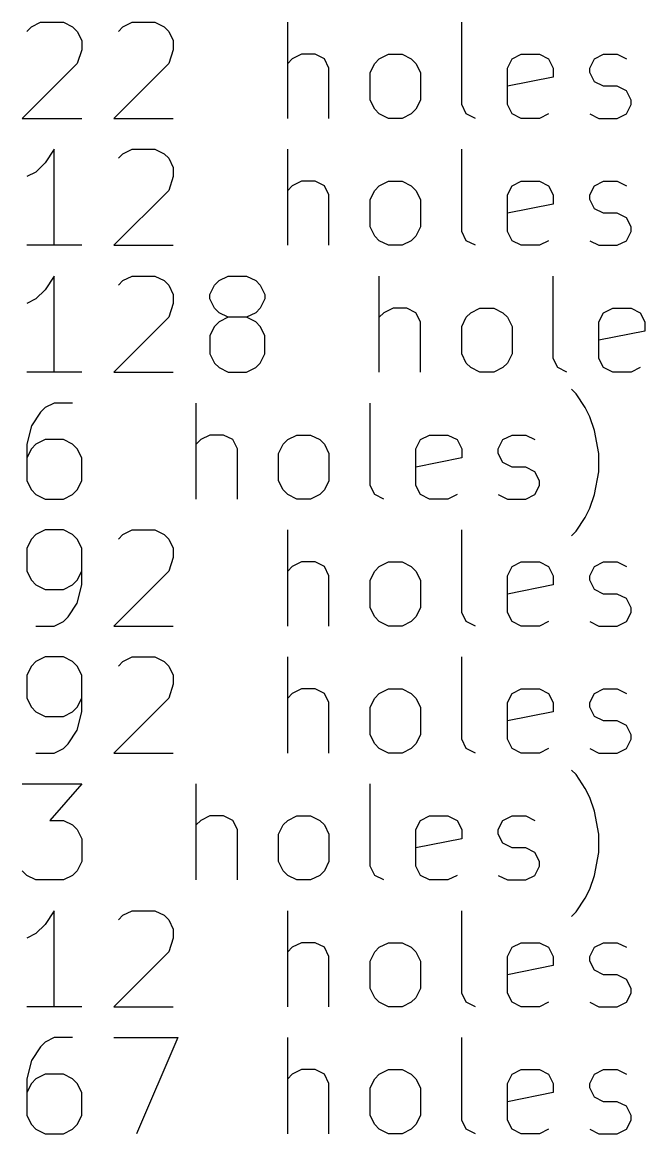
# Model space of a CAD drawing. Extents: x 124 to 225, y -187 to -59.
# Drawn here: x 161.32 to 174.27, y -186.17 to -163.05 of the extents above; entities that cross this region are included whole.
import ezdxf

# ---------------------------------------------------------------- set-up
doc = ezdxf.new("R2010")
doc.units = 0
doc.layers.add('BLACK', color=7, linetype='CONTINUOUS')

msp = doc.modelspace()

# ---------------------------------------------------------------- linework, layer by layer
at = {"layer": 'BLACK', "linetype": 'CONTINUOUS'}
for p, q in [((161.412295, -163.237814), (161.507533, -163.142576)), ((161.507533, -163.142576), (161.698009, -163.047338)), ((161.698009, -163.047338), (162.1742, -163.047338)), ((162.1742, -163.047338), (162.364676, -163.142576)), ((162.364676, -163.142576), (162.459914, -163.237814)), ((163.317057, -163.237814), (163.412295, -163.142576)), ((163.412295, -163.142576), (163.602771, -163.047338)), ((163.602771, -163.047338), (164.078962, -163.047338)), ((164.078962, -163.047338), (164.269438, -163.142576)), ((164.269438, -163.142576), (164.364676, -163.237814)), ((166.840867, -165.047338), (166.840867, -163.047338)), ((170.459915, -164.761623), (170.459915, -163.047338)), ((162.459914, -163.237814), (162.555152, -163.42829)), ((162.555152, -163.42829), (162.555152, -163.618766)), ((164.364676, -163.237814), (164.459914, -163.42829)), ((164.459914, -163.42829), (164.459914, -163.618766)), ((162.555152, -163.618766), (162.459914, -163.90448)), ((164.459914, -163.618766), (164.364676, -163.90448)), ((162.459914, -163.90448), (161.317057, -165.047338)), ((164.364676, -163.90448), (163.221819, -165.047338)), ((166.936105, -163.809242), (166.840867, -163.90448)), ((167.126581, -163.714004), (166.936105, -163.809242)), ((167.412296, -163.714004), (167.126581, -163.714004)), ((167.602772, -163.809242), (167.412296, -163.714004)), ((167.69801, -163.999719), (167.602772, -163.809242)), ((168.555153, -164.094957), (168.650391, -163.90448)), ((168.650391, -163.90448), (168.745629, -163.809242)), ((168.745629, -163.809242), (168.936105, -163.714004)), ((168.936105, -163.714004), (169.22182, -163.714004)), ((169.22182, -163.714004), (169.412296, -163.809242)), ((169.412296, -163.809242), (169.507534, -163.90448)), ((169.507534, -163.90448), (169.602772, -164.094957)), ((171.412296, -163.999719), (171.507534, -163.809242)), ((171.507534, -163.809242), (171.69801, -163.714004)), ((171.69801, -163.714004), (172.078963, -163.714004)), ((172.078963, -163.714004), (172.269439, -163.809242)), ((172.269439, -163.809242), (172.364677, -163.999719)), ((173.126582, -163.999719), (173.22182, -163.809242)), ((173.22182, -163.809242), (173.412296, -163.714004)), ((173.412296, -163.714004), (173.69801, -163.714004)), ((173.69801, -163.714004), (173.888487, -163.809242)), ((167.69801, -165.047338), (167.69801, -163.999719)), ((168.555153, -164.666385), (168.555153, -164.094957)), ((169.602772, -164.094957), (169.602772, -164.666385)), ((171.412296, -164.761623), (171.412296, -163.999719)), ((172.364677, -163.999719), (172.364677, -164.190195)), ((173.126582, -164.094957), (173.126582, -163.999719)), ((173.22182, -164.285433), (173.126582, -164.094957)), ((172.364677, -164.190195), (171.412296, -164.380671)), ((173.412296, -164.380671), (173.22182, -164.285433)), ((173.69801, -164.380671), (173.412296, -164.380671)), ((173.888487, -164.475909), (173.69801, -164.380671)), ((173.983725, -164.666385), (173.888487, -164.475909)), ((168.650391, -164.856861), (168.555153, -164.666385)), ((169.602772, -164.666385), (169.507534, -164.856861)), ((170.555153, -164.9521), (170.459915, -164.761623)), ((171.507534, -164.9521), (171.412296, -164.761623)), ((173.888487, -164.9521), (173.983725, -164.761623)), ((173.983725, -164.761623), (173.983725, -164.666385)), ((161.317057, -165.047338), (162.555152, -165.047338)), ((163.221819, -165.047338), (164.459914, -165.047338)), ((168.745629, -164.9521), (168.650391, -164.856861)), ((168.936105, -165.047338), (168.745629, -164.9521)), ((169.22182, -165.047338), (168.936105, -165.047338)), ((169.412296, -164.9521), (169.22182, -165.047338)), ((169.507534, -164.856861), (169.412296, -164.9521)), ((170.745629, -165.047338), (170.555153, -164.9521)), ((171.69801, -165.047338), (171.507534, -164.9521)), ((172.078963, -165.047338), (171.69801, -165.047338)), ((172.269439, -164.9521), (172.078963, -165.047338)), ((173.126582, -164.9521), (173.317058, -165.047338)), ((173.317058, -165.047338), (173.69801, -165.047338)), ((173.69801, -165.047338), (173.888487, -164.9521)), ((161.983723, -165.687338), (161.793247, -165.973052)), ((161.983723, -167.687338), (161.983723, -165.687338)), ((163.412295, -165.782576), (163.602771, -165.687338)), ((163.602771, -165.687338), (164.078962, -165.687338)), ((164.078962, -165.687338), (164.269438, -165.782576)), ((166.840867, -167.687338), (166.840867, -165.687338)), ((170.459915, -167.401623), (170.459915, -165.687338)), ((161.793247, -165.973052), (161.602771, -166.163528)), ((163.317057, -165.877814), (163.412295, -165.782576)), ((164.269438, -165.782576), (164.364676, -165.877814)), ((164.364676, -165.877814), (164.459914, -166.06829)), ((161.602771, -166.163528), (161.412295, -166.258766)), ((164.459914, -166.06829), (164.459914, -166.258766)), ((164.459914, -166.258766), (164.364676, -166.54448)), ((166.936105, -166.449242), (166.840867, -166.54448)), ((167.126581, -166.354004), (166.936105, -166.449242)), ((167.412296, -166.354004), (167.126581, -166.354004)), ((167.602772, -166.449242), (167.412296, -166.354004)), ((167.69801, -166.639719), (167.602772, -166.449242)), ((168.650391, -166.54448), (168.745629, -166.449242)), ((168.745629, -166.449242), (168.936105, -166.354004)), ((168.936105, -166.354004), (169.22182, -166.354004)), ((169.22182, -166.354004), (169.412296, -166.449242)), ((169.412296, -166.449242), (169.507534, -166.54448)), ((171.412296, -166.639719), (171.507534, -166.449242)), ((171.507534, -166.449242), (171.69801, -166.354004)), ((171.69801, -166.354004), (172.078963, -166.354004)), ((172.078963, -166.354004), (172.269439, -166.449242)), ((172.269439, -166.449242), (172.364677, -166.639719)), ((173.126582, -166.639719), (173.22182, -166.449242)), ((173.22182, -166.449242), (173.412296, -166.354004)), ((173.412296, -166.354004), (173.69801, -166.354004)), ((173.69801, -166.354004), (173.888487, -166.449242)), ((164.364676, -166.54448), (163.221819, -167.687338)), ((167.69801, -167.687338), (167.69801, -166.639719)), ((168.555153, -166.734957), (168.650391, -166.54448)), ((169.507534, -166.54448), (169.602772, -166.734957)), ((171.412296, -167.401623), (171.412296, -166.639719)), ((172.364677, -166.639719), (172.364677, -166.830195)), ((173.126582, -166.734957), (173.126582, -166.639719)), ((168.555153, -167.306385), (168.555153, -166.734957)), ((169.602772, -166.734957), (169.602772, -167.306385)), ((172.364677, -166.830195), (171.412296, -167.020671)), ((173.22182, -166.925433), (173.126582, -166.734957)), ((173.412296, -167.020671), (173.22182, -166.925433)), ((173.69801, -167.020671), (173.412296, -167.020671)), ((173.888487, -167.115909), (173.69801, -167.020671)), ((173.983725, -167.306385), (173.888487, -167.115909)), ((168.650391, -167.496861), (168.555153, -167.306385)), ((169.602772, -167.306385), (169.507534, -167.496861)), ((173.983725, -167.401623), (173.983725, -167.306385)), ((168.745629, -167.5921), (168.650391, -167.496861)), ((168.936105, -167.687338), (168.745629, -167.5921)), ((169.412296, -167.5921), (169.22182, -167.687338)), ((169.507534, -167.496861), (169.412296, -167.5921)), ((170.555153, -167.5921), (170.459915, -167.401623)), ((170.745629, -167.687338), (170.555153, -167.5921)), ((171.507534, -167.5921), (171.412296, -167.401623)), ((171.69801, -167.687338), (171.507534, -167.5921)), ((172.269439, -167.5921), (172.078963, -167.687338)), ((173.126582, -167.5921), (173.317058, -167.687338)), ((173.69801, -167.687338), (173.888487, -167.5921)), ((173.888487, -167.5921), (173.983725, -167.401623)), ((162.555152, -167.687338), (161.412295, -167.687338)), ((163.221819, -167.687338), (164.459914, -167.687338)), ((169.22182, -167.687338), (168.936105, -167.687338)), ((172.078963, -167.687338), (171.69801, -167.687338)), ((173.317058, -167.687338), (173.69801, -167.687338)), ((161.983723, -168.327338), (161.793247, -168.613052)), ((161.983723, -170.327338), (161.983723, -168.327338)), ((163.317057, -168.517814), (163.412295, -168.422576)), ((163.412295, -168.422576), (163.602771, -168.327338)), ((163.602771, -168.327338), (164.078962, -168.327338)), ((164.078962, -168.327338), (164.269438, -168.422576)), ((164.269438, -168.422576), (164.364676, -168.517814)), ((164.364676, -168.517814), (164.459914, -168.70829)), ((165.221819, -168.70829), (165.317057, -168.517814)), ((165.317057, -168.517814), (165.412295, -168.422576)), ((165.412295, -168.422576), (165.602771, -168.327338)), ((165.602771, -168.327338), (165.983724, -168.327338)), ((165.983724, -168.327338), (166.1742, -168.422576)), ((166.1742, -168.422576), (166.269438, -168.517814)), ((166.269438, -168.517814), (166.364676, -168.70829)), ((168.745629, -170.327338), (168.745629, -168.327338)), ((172.364677, -170.041623), (172.364677, -168.327338)), ((161.793247, -168.613052), (161.602771, -168.803528)), ((164.459914, -168.70829), (164.459914, -168.898766)), ((165.221819, -168.803528), (165.221819, -168.70829)), ((166.364676, -168.70829), (166.364676, -168.803528)), ((161.602771, -168.803528), (161.412295, -168.898766)), ((164.459914, -168.898766), (164.364676, -169.18448)), ((165.317057, -168.994004), (165.221819, -168.803528)), ((165.412295, -169.089242), (165.317057, -168.994004)), ((166.269438, -168.994004), (166.1742, -169.089242)), ((166.364676, -168.803528), (166.269438, -168.994004)), ((169.031343, -168.994004), (168.840867, -169.089242)), ((169.317058, -168.994004), (169.031343, -168.994004)), ((169.507534, -169.089242), (169.317058, -168.994004)), ((170.650391, -169.089242), (170.840867, -168.994004)), ((170.840867, -168.994004), (171.126582, -168.994004)), ((171.126582, -168.994004), (171.317058, -169.089242)), ((173.412296, -169.089242), (173.602772, -168.994004)), ((173.602772, -168.994004), (173.983725, -168.994004)), ((173.983725, -168.994004), (174.174201, -169.089242)), ((164.364676, -169.18448), (163.221819, -170.327338)), ((165.602771, -169.18448), (165.412295, -169.089242)), ((165.602771, -169.18448), (165.412295, -169.279719)), ((165.983724, -169.18448), (165.602771, -169.18448)), ((166.1742, -169.089242), (165.983724, -169.18448)), ((166.1742, -169.279719), (165.983724, -169.18448)), ((168.840867, -169.089242), (168.745629, -169.18448)), ((169.602772, -169.279719), (169.507534, -169.089242)), ((170.459915, -169.374957), (170.555153, -169.18448)), ((170.555153, -169.18448), (170.650391, -169.089242)), ((171.317058, -169.089242), (171.412296, -169.18448)), ((171.412296, -169.18448), (171.507534, -169.374957)), ((173.317058, -169.279719), (173.412296, -169.089242)), ((174.174201, -169.089242), (174.269439, -169.279719)), ((165.317057, -169.374957), (165.221819, -169.565433)), ((165.412295, -169.279719), (165.317057, -169.374957)), ((166.269438, -169.374957), (166.1742, -169.279719)), ((166.364676, -169.565433), (166.269438, -169.374957)), ((169.602772, -170.327338), (169.602772, -169.279719)), ((170.459915, -169.946385), (170.459915, -169.374957)), ((171.507534, -169.374957), (171.507534, -169.946385)), ((173.317058, -170.041623), (173.317058, -169.279719)), ((174.269439, -169.279719), (174.269439, -169.470195)), ((165.221819, -169.565433), (165.221819, -169.946385)), ((166.364676, -169.946385), (166.364676, -169.565433)), ((174.269439, -169.470195), (173.317058, -169.660671)), ((165.221819, -169.946385), (165.317057, -170.136861)), ((165.317057, -170.136861), (165.412295, -170.2321)), ((166.1742, -170.2321), (166.269438, -170.136861)), ((166.269438, -170.136861), (166.364676, -169.946385)), ((170.555153, -170.136861), (170.459915, -169.946385)), ((170.650391, -170.2321), (170.555153, -170.136861)), ((171.412296, -170.136861), (171.317058, -170.2321)), ((171.507534, -169.946385), (171.412296, -170.136861)), ((172.459915, -170.2321), (172.364677, -170.041623)), ((173.412296, -170.2321), (173.317058, -170.041623)), ((162.555152, -170.327338), (161.412295, -170.327338)), ((163.221819, -170.327338), (164.459914, -170.327338)), ((165.412295, -170.2321), (165.602771, -170.327338)), ((165.602771, -170.327338), (165.983724, -170.327338)), ((165.983724, -170.327338), (166.1742, -170.2321)), ((170.840867, -170.327338), (170.650391, -170.2321)), ((171.126582, -170.327338), (170.840867, -170.327338)), ((171.317058, -170.2321), (171.126582, -170.327338)), ((172.650391, -170.327338), (172.459915, -170.2321)), ((173.602772, -170.327338), (173.412296, -170.2321)), ((173.983725, -170.327338), (173.602772, -170.327338)), ((174.174201, -170.2321), (173.983725, -170.327338)), ((172.840868, -170.776861), (172.74563, -170.681623)), ((173.031344, -171.062576), (172.840868, -170.776861)), ((161.793247, -171.062576), (161.698009, -171.157814)), ((161.983723, -170.967338), (161.793247, -171.062576)), ((162.364676, -170.967338), (161.983723, -170.967338)), ((164.936105, -172.967338), (164.936105, -170.967338)), ((168.555153, -172.681623), (168.555153, -170.967338)), ((173.126582, -171.253052), (173.031344, -171.062576)), ((161.698009, -171.157814), (161.507533, -171.443528)), ((173.22182, -171.538766), (173.126582, -171.253052)), ((161.507533, -171.443528), (161.412295, -171.82448)), ((173.317058, -172.014957), (173.22182, -171.538766)), ((161.793247, -171.729242), (161.602771, -171.82448)), ((162.1742, -171.729242), (161.793247, -171.729242)), ((162.364676, -171.82448), (162.1742, -171.729242)), ((165.031343, -171.729242), (164.936105, -171.82448)), ((165.221819, -171.634004), (165.031343, -171.729242)), ((165.507534, -171.634004), (165.221819, -171.634004)), ((165.69801, -171.729242), (165.507534, -171.634004)), ((165.793248, -171.919719), (165.69801, -171.729242)), ((166.745629, -171.82448), (166.840867, -171.729242)), ((166.840867, -171.729242), (167.031343, -171.634004)), ((167.031343, -171.634004), (167.317058, -171.634004)), ((167.317058, -171.634004), (167.507534, -171.729242)), ((167.507534, -171.729242), (167.602772, -171.82448)), ((169.507534, -171.919719), (169.602772, -171.729242)), ((169.602772, -171.729242), (169.793248, -171.634004)), ((169.793248, -171.634004), (170.174201, -171.634004)), ((170.174201, -171.634004), (170.364677, -171.729242)), ((170.364677, -171.729242), (170.459915, -171.919719)), ((171.22182, -171.919719), (171.317058, -171.729242)), ((171.317058, -171.729242), (171.507534, -171.634004)), ((171.507534, -171.634004), (171.793248, -171.634004)), ((171.793248, -171.634004), (171.983725, -171.729242)), ((161.412295, -171.82448), (161.412295, -172.586385)), ((161.507533, -171.919719), (161.412295, -172.110195)), ((161.602771, -171.82448), (161.507533, -171.919719)), ((162.459914, -171.919719), (162.364676, -171.82448)), ((162.555152, -172.110195), (162.459914, -171.919719)), ((165.793248, -172.967338), (165.793248, -171.919719)), ((166.650391, -172.014957), (166.745629, -171.82448)), ((167.602772, -171.82448), (167.69801, -172.014957)), ((169.507534, -172.681623), (169.507534, -171.919719)), ((170.459915, -171.919719), (170.459915, -172.110195)), ((171.22182, -172.014957), (171.22182, -171.919719)), ((162.555152, -172.586385), (162.555152, -172.110195)), ((166.650391, -172.586385), (166.650391, -172.014957)), ((167.69801, -172.014957), (167.69801, -172.586385)), ((170.459915, -172.110195), (169.507534, -172.300671)), ((171.317058, -172.205433), (171.22182, -172.014957)), ((171.507534, -172.300671), (171.317058, -172.205433)), ((173.317058, -172.395909), (173.317058, -172.014957)), ((171.793248, -172.300671), (171.507534, -172.300671)), ((171.983725, -172.395909), (171.793248, -172.300671)), ((172.078963, -172.586385), (171.983725, -172.395909)), ((173.22182, -172.8721), (173.317058, -172.395909)), ((161.412295, -172.586385), (161.507533, -172.776861)), ((162.459914, -172.776861), (162.555152, -172.586385)), ((166.745629, -172.776861), (166.650391, -172.586385)), ((167.69801, -172.586385), (167.602772, -172.776861)), ((168.650391, -172.8721), (168.555153, -172.681623)), ((169.602772, -172.8721), (169.507534, -172.681623)), ((171.983725, -172.8721), (172.078963, -172.681623)), ((172.078963, -172.681623), (172.078963, -172.586385)), ((161.507533, -172.776861), (161.602771, -172.8721)), ((161.602771, -172.8721), (161.793247, -172.967338)), ((162.1742, -172.967338), (162.364676, -172.8721)), ((162.364676, -172.8721), (162.459914, -172.776861)), ((166.840867, -172.8721), (166.745629, -172.776861)), ((167.031343, -172.967338), (166.840867, -172.8721)), ((167.507534, -172.8721), (167.317058, -172.967338)), ((167.602772, -172.776861), (167.507534, -172.8721)), ((168.840867, -172.967338), (168.650391, -172.8721)), ((169.793248, -172.967338), (169.602772, -172.8721)), ((170.364677, -172.8721), (170.174201, -172.967338)), ((171.22182, -172.8721), (171.412296, -172.967338)), ((171.793248, -172.967338), (171.983725, -172.8721)), ((173.126582, -173.157814), (173.22182, -172.8721)), ((161.793247, -172.967338), (162.1742, -172.967338)), ((167.317058, -172.967338), (167.031343, -172.967338)), ((170.174201, -172.967338), (169.793248, -172.967338)), ((171.412296, -172.967338), (171.793248, -172.967338)), ((173.031344, -173.34829), (173.126582, -173.157814)), ((172.840868, -173.634004), (173.031344, -173.34829)), ((161.793247, -173.607338), (161.602771, -173.702576)), ((162.1742, -173.607338), (161.793247, -173.607338)), ((162.364676, -173.702576), (162.1742, -173.607338)), ((163.412295, -173.702576), (163.602771, -173.607338)), ((163.602771, -173.607338), (164.078962, -173.607338)), ((164.078962, -173.607338), (164.269438, -173.702576)), ((166.840867, -175.607338), (166.840867, -173.607338)), ((170.459915, -175.321623), (170.459915, -173.607338)), ((161.507533, -173.797814), (161.412295, -173.98829)), ((161.602771, -173.702576), (161.507533, -173.797814)), ((162.459914, -173.797814), (162.364676, -173.702576)), ((162.555152, -173.98829), (162.459914, -173.797814)), ((163.317057, -173.797814), (163.412295, -173.702576)), ((164.269438, -173.702576), (164.364676, -173.797814)), ((164.364676, -173.797814), (164.459914, -173.98829)), ((172.74563, -173.729242), (172.840868, -173.634004)), ((161.412295, -173.98829), (161.412295, -174.46448)), ((162.555152, -174.750195), (162.555152, -173.98829)), ((164.459914, -173.98829), (164.459914, -174.178766)), ((164.459914, -174.178766), (164.364676, -174.46448)), ((167.126581, -174.274004), (166.936105, -174.369242)), ((167.412296, -174.274004), (167.126581, -174.274004)), ((167.602772, -174.369242), (167.412296, -174.274004)), ((168.745629, -174.369242), (168.936105, -174.274004)), ((168.936105, -174.274004), (169.22182, -174.274004)), ((169.22182, -174.274004), (169.412296, -174.369242)), ((171.507534, -174.369242), (171.69801, -174.274004)), ((171.69801, -174.274004), (172.078963, -174.274004)), ((172.078963, -174.274004), (172.269439, -174.369242)), ((173.22182, -174.369242), (173.412296, -174.274004)), ((173.412296, -174.274004), (173.69801, -174.274004)), ((173.69801, -174.274004), (173.888487, -174.369242)), ((161.412295, -174.46448), (161.507533, -174.654957)), ((162.459914, -174.654957), (162.555152, -174.46448)), ((164.364676, -174.46448), (163.221819, -175.607338)), ((166.936105, -174.369242), (166.840867, -174.46448)), ((167.69801, -174.559719), (167.602772, -174.369242)), ((168.555153, -174.654957), (168.650391, -174.46448)), ((168.650391, -174.46448), (168.745629, -174.369242)), ((169.412296, -174.369242), (169.507534, -174.46448)), ((169.507534, -174.46448), (169.602772, -174.654957)), ((171.412296, -174.559719), (171.507534, -174.369242)), ((172.269439, -174.369242), (172.364677, -174.559719)), ((173.126582, -174.559719), (173.22182, -174.369242)), ((161.507533, -174.654957), (161.602771, -174.750195)), ((161.602771, -174.750195), (161.793247, -174.845433)), ((162.1742, -174.845433), (162.364676, -174.750195)), ((162.364676, -174.750195), (162.459914, -174.654957)), ((162.459914, -175.131147), (162.555152, -174.750195)), ((167.69801, -175.607338), (167.69801, -174.559719)), ((168.555153, -175.226385), (168.555153, -174.654957)), ((169.602772, -174.654957), (169.602772, -175.226385)), ((171.412296, -175.321623), (171.412296, -174.559719)), ((172.364677, -174.750195), (171.412296, -174.940671)), ((172.364677, -174.559719), (172.364677, -174.750195)), ((173.126582, -174.654957), (173.126582, -174.559719)), ((173.22182, -174.845433), (173.126582, -174.654957)), ((161.793247, -174.845433), (162.1742, -174.845433)), ((173.412296, -174.940671), (173.22182, -174.845433)), ((173.69801, -174.940671), (173.412296, -174.940671)), ((173.888487, -175.035909), (173.69801, -174.940671)), ((162.269438, -175.416861), (162.459914, -175.131147)), ((168.650391, -175.416861), (168.555153, -175.226385)), ((169.602772, -175.226385), (169.507534, -175.416861)), ((173.983725, -175.226385), (173.888487, -175.035909)), ((173.983725, -175.321623), (173.983725, -175.226385)), ((162.1742, -175.5121), (162.269438, -175.416861)), ((168.745629, -175.5121), (168.650391, -175.416861)), ((169.507534, -175.416861), (169.412296, -175.5121)), ((170.555153, -175.5121), (170.459915, -175.321623)), ((171.507534, -175.5121), (171.412296, -175.321623)), ((173.888487, -175.5121), (173.983725, -175.321623)), ((161.602771, -175.607338), (161.983723, -175.607338)), ((161.983723, -175.607338), (162.1742, -175.5121)), ((163.221819, -175.607338), (164.459914, -175.607338)), ((168.936105, -175.607338), (168.745629, -175.5121)), ((169.22182, -175.607338), (168.936105, -175.607338)), ((169.412296, -175.5121), (169.22182, -175.607338)), ((170.745629, -175.607338), (170.555153, -175.5121)), ((171.69801, -175.607338), (171.507534, -175.5121)), ((172.078963, -175.607338), (171.69801, -175.607338)), ((172.269439, -175.5121), (172.078963, -175.607338)), ((173.126582, -175.5121), (173.317058, -175.607338)), ((173.317058, -175.607338), (173.69801, -175.607338)), ((173.69801, -175.607338), (173.888487, -175.5121)), ((161.602771, -176.342576), (161.507533, -176.437814)), ((161.793247, -176.247338), (161.602771, -176.342576)), ((162.1742, -176.247338), (161.793247, -176.247338)), ((162.364676, -176.342576), (162.1742, -176.247338)), ((162.459914, -176.437814), (162.364676, -176.342576)), ((163.317057, -176.437814), (163.412295, -176.342576)), ((163.412295, -176.342576), (163.602771, -176.247338)), ((163.602771, -176.247338), (164.078962, -176.247338)), ((164.078962, -176.247338), (164.269438, -176.342576)), ((164.269438, -176.342576), (164.364676, -176.437814)), ((166.840867, -178.247338), (166.840867, -176.247338)), ((170.459915, -177.961623), (170.459915, -176.247338)), ((161.507533, -176.437814), (161.412295, -176.62829)), ((161.412295, -176.62829), (161.412295, -177.10448)), ((162.555152, -176.62829), (162.459914, -176.437814)), ((162.555152, -177.390195), (162.555152, -176.62829)), ((164.364676, -176.437814), (164.459914, -176.62829)), ((164.459914, -176.62829), (164.459914, -176.818766)), ((164.459914, -176.818766), (164.364676, -177.10448)), ((166.936105, -177.009242), (166.840867, -177.10448)), ((167.126581, -176.914004), (166.936105, -177.009242)), ((167.412296, -176.914004), (167.126581, -176.914004)), ((167.602772, -177.009242), (167.412296, -176.914004)), ((167.69801, -177.199719), (167.602772, -177.009242)), ((168.650391, -177.10448), (168.745629, -177.009242)), ((168.745629, -177.009242), (168.936105, -176.914004)), ((168.936105, -176.914004), (169.22182, -176.914004)), ((169.22182, -176.914004), (169.412296, -177.009242)), ((169.412296, -177.009242), (169.507534, -177.10448)), ((171.412296, -177.199719), (171.507534, -177.009242)), ((171.507534, -177.009242), (171.69801, -176.914004)), ((171.69801, -176.914004), (172.078963, -176.914004)), ((172.078963, -176.914004), (172.269439, -177.009242)), ((172.269439, -177.009242), (172.364677, -177.199719)), ((173.126582, -177.199719), (173.22182, -177.009242)), ((173.22182, -177.009242), (173.412296, -176.914004)), ((173.412296, -176.914004), (173.69801, -176.914004)), ((173.69801, -176.914004), (173.888487, -177.009242)), ((161.412295, -177.10448), (161.507533, -177.294957)), ((161.507533, -177.294957), (161.602771, -177.390195)), ((162.364676, -177.390195), (162.459914, -177.294957)), ((162.459914, -177.294957), (162.555152, -177.10448)), ((164.364676, -177.10448), (163.221819, -178.247338)), ((167.69801, -178.247338), (167.69801, -177.199719)), ((168.555153, -177.294957), (168.650391, -177.10448)), ((168.555153, -177.866385), (168.555153, -177.294957)), ((169.507534, -177.10448), (169.602772, -177.294957)), ((169.602772, -177.294957), (169.602772, -177.866385)), ((171.412296, -177.961623), (171.412296, -177.199719)), ((172.364677, -177.199719), (172.364677, -177.390195)), ((173.126582, -177.294957), (173.126582, -177.199719)), ((173.22182, -177.485433), (173.126582, -177.294957)), ((161.602771, -177.390195), (161.793247, -177.485433)), ((161.793247, -177.485433), (162.1742, -177.485433)), ((162.1742, -177.485433), (162.364676, -177.390195)), ((162.459914, -177.771147), (162.555152, -177.390195)), ((172.364677, -177.390195), (171.412296, -177.580671)), ((173.412296, -177.580671), (173.22182, -177.485433)), ((162.269438, -178.056861), (162.459914, -177.771147)), ((173.69801, -177.580671), (173.412296, -177.580671)), ((173.888487, -177.675909), (173.69801, -177.580671)), ((173.983725, -177.866385), (173.888487, -177.675909)), ((168.650391, -178.056861), (168.555153, -177.866385)), ((169.602772, -177.866385), (169.507534, -178.056861)), ((170.555153, -178.1521), (170.459915, -177.961623)), ((171.507534, -178.1521), (171.412296, -177.961623)), ((173.888487, -178.1521), (173.983725, -177.961623)), ((173.983725, -177.961623), (173.983725, -177.866385)), ((161.602771, -178.247338), (161.983723, -178.247338)), ((161.983723, -178.247338), (162.1742, -178.1521)), ((162.1742, -178.1521), (162.269438, -178.056861)), ((163.221819, -178.247338), (164.459914, -178.247338)), ((168.745629, -178.1521), (168.650391, -178.056861)), ((168.936105, -178.247338), (168.745629, -178.1521)), ((169.22182, -178.247338), (168.936105, -178.247338)), ((169.412296, -178.1521), (169.22182, -178.247338)), ((169.507534, -178.056861), (169.412296, -178.1521)), ((170.745629, -178.247338), (170.555153, -178.1521)), ((171.69801, -178.247338), (171.507534, -178.1521)), ((172.078963, -178.247338), (171.69801, -178.247338)), ((172.269439, -178.1521), (172.078963, -178.247338)), ((173.126582, -178.1521), (173.317058, -178.247338)), ((173.317058, -178.247338), (173.69801, -178.247338)), ((173.69801, -178.247338), (173.888487, -178.1521)), ((172.840868, -178.696861), (172.74563, -178.601623)), ((173.031344, -178.982576), (172.840868, -178.696861)), ((161.317057, -178.887338), (162.555152, -178.887338)), ((162.555152, -178.887338), (161.888485, -179.649242)), ((164.936105, -180.887338), (164.936105, -178.887338)), ((168.555153, -180.601623), (168.555153, -178.887338)), ((173.126582, -179.173052), (173.031344, -178.982576)), ((173.22182, -179.458766), (173.126582, -179.173052)), ((165.221819, -179.554004), (165.031343, -179.649242)), ((165.507534, -179.554004), (165.221819, -179.554004)), ((165.69801, -179.649242), (165.507534, -179.554004)), ((166.840867, -179.649242), (167.031343, -179.554004)), ((167.031343, -179.554004), (167.317058, -179.554004)), ((167.317058, -179.554004), (167.507534, -179.649242)), ((169.602772, -179.649242), (169.793248, -179.554004)), ((169.793248, -179.554004), (170.174201, -179.554004)), ((170.174201, -179.554004), (170.364677, -179.649242)), ((171.317058, -179.649242), (171.507534, -179.554004)), ((171.507534, -179.554004), (171.793248, -179.554004)), ((171.793248, -179.554004), (171.983725, -179.649242)), ((173.317058, -179.934957), (173.22182, -179.458766)), ((161.888485, -179.649242), (162.1742, -179.649242)), ((162.1742, -179.649242), (162.364676, -179.74448)), ((162.364676, -179.74448), (162.459914, -179.839719)), ((162.459914, -179.839719), (162.555152, -180.030195)), ((165.031343, -179.649242), (164.936105, -179.74448)), ((165.793248, -179.839719), (165.69801, -179.649242)), ((165.793248, -180.887338), (165.793248, -179.839719)), ((166.650391, -179.934957), (166.745629, -179.74448)), ((166.745629, -179.74448), (166.840867, -179.649242)), ((167.507534, -179.649242), (167.602772, -179.74448)), ((167.602772, -179.74448), (167.69801, -179.934957)), ((169.507534, -179.839719), (169.602772, -179.649242)), ((169.507534, -180.601623), (169.507534, -179.839719)), ((170.364677, -179.649242), (170.459915, -179.839719)), ((170.459915, -179.839719), (170.459915, -180.030195)), ((171.22182, -179.839719), (171.317058, -179.649242)), ((171.22182, -179.934957), (171.22182, -179.839719)), ((162.555152, -180.030195), (162.555152, -180.506385)), ((166.650391, -180.506385), (166.650391, -179.934957)), ((167.69801, -179.934957), (167.69801, -180.506385)), ((170.459915, -180.030195), (169.507534, -180.220671)), ((171.317058, -180.125433), (171.22182, -179.934957)), ((173.317058, -180.315909), (173.317058, -179.934957)), ((171.507534, -180.220671), (171.317058, -180.125433)), ((171.793248, -180.220671), (171.507534, -180.220671)), ((171.983725, -180.315909), (171.793248, -180.220671)), ((172.078963, -180.506385), (171.983725, -180.315909)), ((173.22182, -180.7921), (173.317058, -180.315909)), ((162.555152, -180.506385), (162.459914, -180.696861)), ((166.745629, -180.696861), (166.650391, -180.506385)), ((167.69801, -180.506385), (167.602772, -180.696861)), ((172.078963, -180.601623), (172.078963, -180.506385)), ((161.412295, -180.7921), (161.317057, -180.696861)), ((161.602771, -180.887338), (161.412295, -180.7921)), ((162.364676, -180.7921), (162.1742, -180.887338)), ((162.459914, -180.696861), (162.364676, -180.7921)), ((166.840867, -180.7921), (166.745629, -180.696861)), ((167.031343, -180.887338), (166.840867, -180.7921)), ((167.507534, -180.7921), (167.317058, -180.887338)), ((167.602772, -180.696861), (167.507534, -180.7921)), ((168.650391, -180.7921), (168.555153, -180.601623)), ((168.840867, -180.887338), (168.650391, -180.7921)), ((169.602772, -180.7921), (169.507534, -180.601623)), ((169.793248, -180.887338), (169.602772, -180.7921)), ((170.364677, -180.7921), (170.174201, -180.887338)), ((171.22182, -180.7921), (171.412296, -180.887338)), ((171.793248, -180.887338), (171.983725, -180.7921)), ((171.983725, -180.7921), (172.078963, -180.601623)), ((173.126582, -181.077814), (173.22182, -180.7921)), ((162.1742, -180.887338), (161.602771, -180.887338)), ((167.317058, -180.887338), (167.031343, -180.887338)), ((170.174201, -180.887338), (169.793248, -180.887338)), ((171.412296, -180.887338), (171.793248, -180.887338)), ((173.031344, -181.26829), (173.126582, -181.077814)), ((172.840868, -181.554004), (173.031344, -181.26829)), ((161.983723, -181.527338), (161.793247, -181.813052)), ((161.983723, -183.527338), (161.983723, -181.527338)), ((163.317057, -181.717814), (163.412295, -181.622576)), ((163.412295, -181.622576), (163.602771, -181.527338)), ((163.602771, -181.527338), (164.078962, -181.527338)), ((164.078962, -181.527338), (164.269438, -181.622576)), ((164.269438, -181.622576), (164.364676, -181.717814)), ((164.364676, -181.717814), (164.459914, -181.90829)), ((166.840867, -183.527338), (166.840867, -181.527338)), ((170.459915, -183.241623), (170.459915, -181.527338)), ((172.74563, -181.649242), (172.840868, -181.554004)), ((161.793247, -181.813052), (161.602771, -182.003528)), ((164.459914, -181.90829), (164.459914, -182.098766)), ((161.602771, -182.003528), (161.412295, -182.098766)), ((164.459914, -182.098766), (164.364676, -182.38448)), ((164.364676, -182.38448), (163.221819, -183.527338)), ((166.936105, -182.289242), (166.840867, -182.38448)), ((167.126581, -182.194004), (166.936105, -182.289242)), ((167.412296, -182.194004), (167.126581, -182.194004)), ((167.602772, -182.289242), (167.412296, -182.194004)), ((167.69801, -182.479719), (167.602772, -182.289242)), ((168.555153, -182.574957), (168.650391, -182.38448)), ((168.650391, -182.38448), (168.745629, -182.289242)), ((168.745629, -182.289242), (168.936105, -182.194004)), ((168.936105, -182.194004), (169.22182, -182.194004)), ((169.22182, -182.194004), (169.412296, -182.289242)), ((169.412296, -182.289242), (169.507534, -182.38448)), ((169.507534, -182.38448), (169.602772, -182.574957)), ((171.412296, -182.479719), (171.507534, -182.289242)), ((171.507534, -182.289242), (171.69801, -182.194004)), ((171.69801, -182.194004), (172.078963, -182.194004)), ((172.078963, -182.194004), (172.269439, -182.289242)), ((172.269439, -182.289242), (172.364677, -182.479719)), ((173.126582, -182.479719), (173.22182, -182.289242)), ((173.22182, -182.289242), (173.412296, -182.194004)), ((173.412296, -182.194004), (173.69801, -182.194004)), ((173.69801, -182.194004), (173.888487, -182.289242)), ((167.69801, -183.527338), (167.69801, -182.479719)), ((168.555153, -183.146385), (168.555153, -182.574957)), ((169.602772, -182.574957), (169.602772, -183.146385)), ((171.412296, -183.241623), (171.412296, -182.479719)), ((172.364677, -182.479719), (172.364677, -182.670195)), ((173.126582, -182.574957), (173.126582, -182.479719)), ((173.22182, -182.765433), (173.126582, -182.574957)), ((172.364677, -182.670195), (171.412296, -182.860671)), ((173.412296, -182.860671), (173.22182, -182.765433)), ((173.69801, -182.860671), (173.412296, -182.860671)), ((173.888487, -182.955909), (173.69801, -182.860671)), ((173.983725, -183.146385), (173.888487, -182.955909)), ((168.650391, -183.336861), (168.555153, -183.146385)), ((168.745629, -183.4321), (168.650391, -183.336861)), ((169.507534, -183.336861), (169.412296, -183.4321)), ((169.602772, -183.146385), (169.507534, -183.336861)), ((170.555153, -183.4321), (170.459915, -183.241623)), ((171.507534, -183.4321), (171.412296, -183.241623)), ((173.888487, -183.4321), (173.983725, -183.241623)), ((173.983725, -183.241623), (173.983725, -183.146385)), ((162.555152, -183.527338), (161.412295, -183.527338)), ((163.221819, -183.527338), (164.459914, -183.527338)), ((168.936105, -183.527338), (168.745629, -183.4321)), ((169.22182, -183.527338), (168.936105, -183.527338)), ((169.412296, -183.4321), (169.22182, -183.527338)), ((170.745629, -183.527338), (170.555153, -183.4321)), ((171.69801, -183.527338), (171.507534, -183.4321)), ((172.078963, -183.527338), (171.69801, -183.527338)), ((172.269439, -183.4321), (172.078963, -183.527338)), ((173.126582, -183.4321), (173.317058, -183.527338)), ((173.317058, -183.527338), (173.69801, -183.527338)), ((173.69801, -183.527338), (173.888487, -183.4321)), ((161.793247, -184.262576), (161.698009, -184.357814)), ((161.983723, -184.167338), (161.793247, -184.262576)), ((162.364676, -184.167338), (161.983723, -184.167338)), ((163.221819, -184.167338), (164.555152, -184.167338)), ((164.555152, -184.167338), (163.698009, -186.167338)), ((166.840867, -186.167338), (166.840867, -184.167338)), ((170.459915, -185.881623), (170.459915, -184.167338)), ((161.698009, -184.357814), (161.507533, -184.643528)), ((161.507533, -184.643528), (161.412295, -185.02448)), ((161.793247, -184.929242), (161.602771, -185.02448)), ((162.1742, -184.929242), (161.793247, -184.929242)), ((162.364676, -185.02448), (162.1742, -184.929242)), ((166.936105, -184.929242), (166.840867, -185.02448)), ((167.126581, -184.834004), (166.936105, -184.929242)), ((167.412296, -184.834004), (167.126581, -184.834004)), ((167.602772, -184.929242), (167.412296, -184.834004)), ((167.69801, -185.119719), (167.602772, -184.929242)), ((168.650391, -185.02448), (168.745629, -184.929242)), ((168.745629, -184.929242), (168.936105, -184.834004)), ((168.936105, -184.834004), (169.22182, -184.834004)), ((169.22182, -184.834004), (169.412296, -184.929242)), ((169.412296, -184.929242), (169.507534, -185.02448)), ((171.412296, -185.119719), (171.507534, -184.929242)), ((171.507534, -184.929242), (171.69801, -184.834004)), ((171.69801, -184.834004), (172.078963, -184.834004)), ((172.078963, -184.834004), (172.269439, -184.929242)), ((172.269439, -184.929242), (172.364677, -185.119719)), ((173.126582, -185.119719), (173.22182, -184.929242)), ((173.22182, -184.929242), (173.412296, -184.834004)), ((173.412296, -184.834004), (173.69801, -184.834004)), ((173.69801, -184.834004), (173.888487, -184.929242)), ((161.412295, -185.02448), (161.412295, -185.786385)), ((161.507533, -185.119719), (161.412295, -185.310195)), ((161.602771, -185.02448), (161.507533, -185.119719)), ((162.459914, -185.119719), (162.364676, -185.02448)), ((162.555152, -185.310195), (162.459914, -185.119719)), ((167.69801, -186.167338), (167.69801, -185.119719)), ((168.555153, -185.214957), (168.650391, -185.02448)), ((169.507534, -185.02448), (169.602772, -185.214957)), ((171.412296, -185.881623), (171.412296, -185.119719)), ((172.364677, -185.119719), (172.364677, -185.310195)), ((173.126582, -185.214957), (173.126582, -185.119719)), ((162.555152, -185.786385), (162.555152, -185.310195)), ((168.555153, -185.786385), (168.555153, -185.214957)), ((169.602772, -185.214957), (169.602772, -185.786385)), ((172.364677, -185.310195), (171.412296, -185.500671)), ((173.22182, -185.405433), (173.126582, -185.214957)), ((173.412296, -185.500671), (173.22182, -185.405433)), ((173.69801, -185.500671), (173.412296, -185.500671)), ((173.888487, -185.595909), (173.69801, -185.500671)), ((173.983725, -185.786385), (173.888487, -185.595909)), ((161.412295, -185.786385), (161.507533, -185.976861)), ((162.459914, -185.976861), (162.555152, -185.786385)), ((168.650391, -185.976861), (168.555153, -185.786385)), ((169.602772, -185.786385), (169.507534, -185.976861)), ((170.555153, -186.0721), (170.459915, -185.881623)), ((171.507534, -186.0721), (171.412296, -185.881623)), ((173.888487, -186.0721), (173.983725, -185.881623)), ((173.983725, -185.881623), (173.983725, -185.786385)), ((161.507533, -185.976861), (161.602771, -186.0721)), ((161.602771, -186.0721), (161.793247, -186.167338)), ((162.1742, -186.167338), (162.364676, -186.0721)), ((162.364676, -186.0721), (162.459914, -185.976861)), ((168.745629, -186.0721), (168.650391, -185.976861)), ((168.936105, -186.167338), (168.745629, -186.0721)), ((169.412296, -186.0721), (169.22182, -186.167338)), ((169.507534, -185.976861), (169.412296, -186.0721)), ((170.745629, -186.167338), (170.555153, -186.0721)), ((171.69801, -186.167338), (171.507534, -186.0721)), ((172.269439, -186.0721), (172.078963, -186.167338)), ((173.126582, -186.0721), (173.317058, -186.167338)), ((173.69801, -186.167338), (173.888487, -186.0721)), ((161.793247, -186.167338), (162.1742, -186.167338)), ((169.22182, -186.167338), (168.936105, -186.167338)), ((172.078963, -186.167338), (171.69801, -186.167338)), ((173.317058, -186.167338), (173.69801, -186.167338))]:
    msp.add_line(p, q, dxfattribs=at)

doc.saveas('drawing.dxf')
